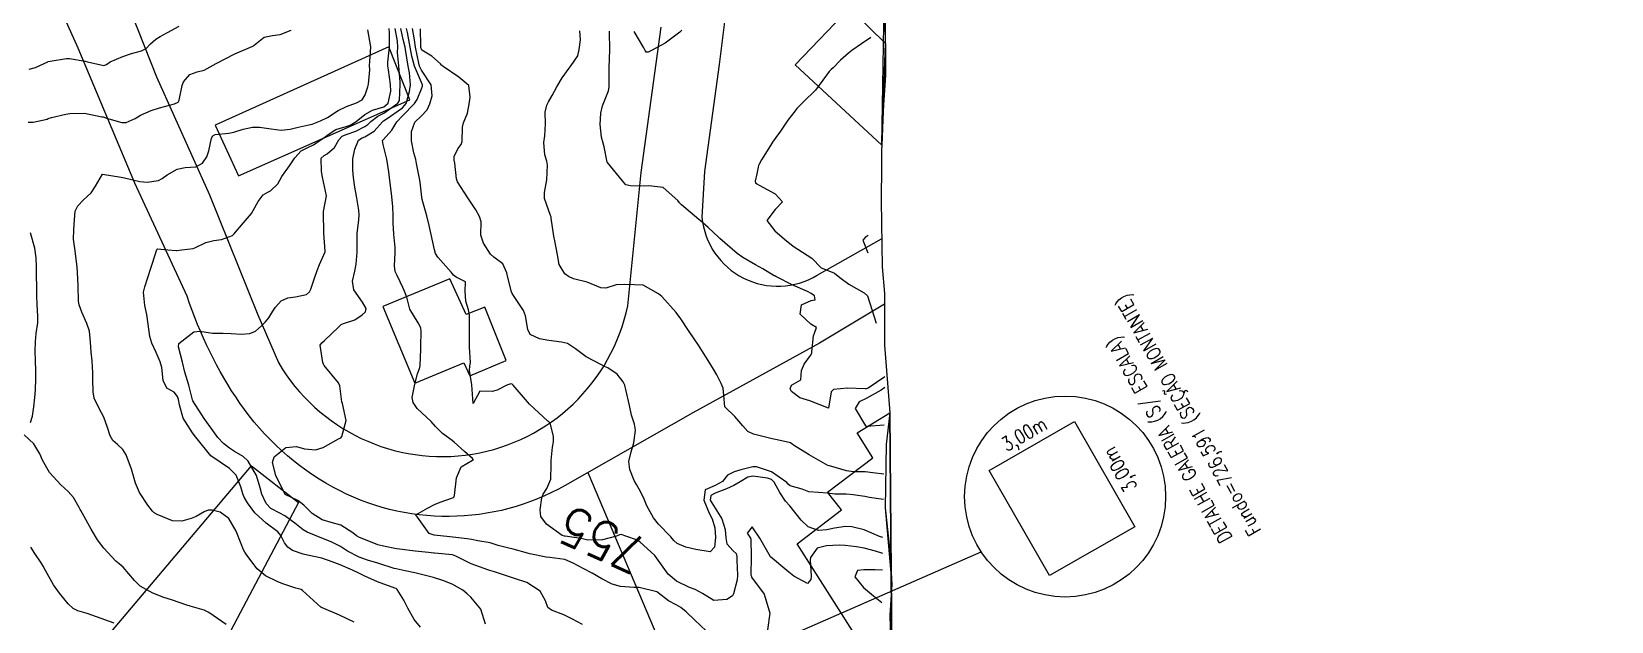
# Model space of a CAD drawing. Header units: metres. Extents: x 318500 to 325275, y 7408834 to 7428799.
# Drawn here: x 324030 to 324199, y 7420585.3 to 7420648.4 of the extents above; entities that cross this region are included whole.
import ezdxf
from ezdxf.enums import TextEntityAlignment as Align

# ---------------------------------------------------------------- set-up
doc = ezdxf.new("R2010")
doc.units = ezdxf.units.M
doc.header["$MEASUREMENT"] = 0
doc.linetypes.add('CONTINUO', pattern=[0])
for name, color, linetype in [('Area', 45, 'Continuous'), ('Cotas', 45, 'Continuous'), ('Curvas de Nivel 1m', 11, 'Continuous'), ('Curvas de Nivel 5m', 15, 'Continuous'), ('DETALHES', 45, 'Continuous'), ('Edificações', 30, 'Continuous'), ('TEXTO', 45, 'Continuous'), ('Vias Primárias', 230, 'Continuous'), ('Vias Secundárias', 230, 'Continuous')]:
    doc.layers.add(name, color=color, linetype=linetype)
doc.styles.add('ROMANS', font='romans', dxfattribs={"height": 0.2})
doc.styles.add('Style-STANDARD', font='STANDARD.shx')

msp = doc.modelspace()

# ---------------------------------------------------------------- linework, layer by layer
at = {"layer": 'Area'}
msp.add_lwpolyline([(324121.3, 7420649.77), (324121.34, 7420643.74), (324120.95, 7420637.87), (324120.85, 7420630.28), (324120.96, 7420623.22), (324121.24, 7420620.39), (324121.21, 7420614.86), (324121.8, 7420607.6), (324121.39, 7420604.21), (324121.3, 7420597.43), (324121.38, 7420596.81), (324121.83, 7420592.46), (324122, 7420589.23), (324121.8, 7420585.95), (324122.11, 7420574.9)], dxfattribs=at)
at = {"layer": 'Curvas de Nivel 1m', "flags": 128}
for points, elevation in [([(324029.7, 7420644.36), (324030.4, 7420644.55), (324031.71, 7420645.16), (324031.76, 7420645.18), (324031.97, 7420645.23), (324033.71, 7420645.51), (324034.02, 7420645.5), (324035.71, 7420645.22), (324035.94, 7420645.17), (324037.7, 7420644.76), (324037.97, 7420644.88), (324038.38, 7420645.14), (324039.72, 7420645.72), (324040.65, 7420646.04), (324041.72, 7420646.34), (324042.23, 7420646.58), (324042.71, 7420647.08), (324043.25, 7420647.57), (324043.74, 7420647.87), (324044.5, 7420648.3), (324045.76, 7420648.99)], 748), ([(324029.62, 7420638.69), (324030.15, 7420638.72), (324031.63, 7420639.04), (324031.76, 7420639.09), (324032.11, 7420639.22), (324033.63, 7420639.55), (324034.07, 7420639.63), (324035.63, 7420639.65), (324037.5, 7420639.28), (324037.63, 7420639.26), (324037.72, 7420639.24), (324038, 7420639.14), (324039.62, 7420638.65), (324040.09, 7420638.65), (324041.04, 7420639.1), (324041.63, 7420639.45), (324042.76, 7420639.96), (324043.64, 7420640.24), (324045.25, 7420640.65), (324045.65, 7420640.83), (324045.77, 7420641.04), (324046.09, 7420642.61), (324046.23, 7420643.03), (324046.89, 7420643.82), (324047.7, 7420644.09), (324048.42, 7420644.28), (324049.71, 7420644.99), (324051.72, 7420646.03), (324053.65, 7420646.85), (324053.73, 7420646.87), (324053.77, 7420646.89), (324053.8, 7420646.93), (324054.87, 7420647.79), (324055.75, 7420647.96), (324056.57, 7420648.07), (324057.76, 7420648.56)], 749), ([(324071.59, 7420584.68), (324070.92, 7420585.51), (324070.24, 7420586.7), (324069.8, 7420587.56), (324069.1, 7420588.72), (324068.96, 7420588.8), (324068.84, 7420588.85), (324066.97, 7420589.51), (324065.63, 7420590.12), (324064.99, 7420590.45), (324064.29, 7420590.78), (324063, 7420591.33), (324062.14, 7420591.67), (324061.01, 7420592.06), (324059.48, 7420592.38), (324059.01, 7420592.48), (324057.89, 7420592.87), (324057.37, 7420593.22), (324057.03, 7420593.69), (324056.65, 7420594.5), (324056.3, 7420594.89), (324055.05, 7420595.81), (324053.84, 7420596.92), (324053.08, 7420597.98), (324052.73, 7420598.58), (324052.56, 7420598.94), (324052.34, 7420599.7), (324051.86, 7420600.95), (324051.13, 7420601.64), (324049.15, 7420602.99), (324047.56, 7420605.01), (324047.18, 7420605.48), (324046.19, 7420607.03), (324045.8, 7420608.46), (324045.69, 7420609.03), (324045.57, 7420609.37), (324045.24, 7420609.81), (324044.44, 7420610.25), (324044.06, 7420611.06), (324043.89, 7420612.45), (324043.71, 7420613.06), (324043.29, 7420614.07), (324042.84, 7420615.07), (324042.61, 7420615.78), (324042.43, 7420617.08), (324042.3, 7420618.13), (324042.1, 7420619.08), (324041.96, 7420620.5), (324042.07, 7420621.08), (324042.4, 7420622.08), (324042.73, 7420623.08), (324042.89, 7420623.61), (324043.37, 7420625.07), (324043.4, 7420625.12), (324043.44, 7420625.15), (324044.53, 7420625.05), (324045.44, 7420624.97), (324045.5, 7420624.98), (324046.05, 7420625.03), (324047.26, 7420625.19), (324047.44, 7420625.26), (324048.63, 7420625.82), (324049.46, 7420626.03), (324050.29, 7420626.14), (324051.46, 7420626.59), (324051.65, 7420626.77), (324051.8, 7420626.95), (324053.49, 7420628.93), (324054.22, 7420630.21), (324054.76, 7420630.92), (324055.23, 7420631.21), (324055.53, 7420631.35), (324056.33, 7420632.1), (324056.75, 7420632.89), (324057.56, 7420634.03), (324058.15, 7420634.87), (324058.83, 7420635.62), (324059.59, 7420636.02), (324060.14, 7420636.29), (324060.96, 7420636.84), (324061.34, 7420637.09), (324061.61, 7420637.3), (324062.53, 7420637.91), (324063.62, 7420638.24), (324064.04, 7420638.38), (324064.71, 7420638.78), (324065.64, 7420639.53), (324066.43, 7420639.98), (324067.65, 7420640.36), (324068.13, 7420640.74), (324068.4, 7420642.01), (324068.36, 7420642.74), (324068.16, 7420644.29), (324068.1, 7420644.74), (324068.1, 7420645.13), (324068.25, 7420646.74), (324068.27, 7420648.22), (324068.22, 7420648.74)], 751), ([(324078.52, 7420584.99), (324078.04, 7420586.6), (324076.95, 7420587.87), (324076.57, 7420588.23), (324076.1, 7420588.62), (324074.97, 7420589.26), (324073.96, 7420589.67), (324072.98, 7420589.98), (324071.27, 7420590.41), (324070.99, 7420590.48), (324069.94, 7420590.71), (324068.99, 7420590.9), (324068.75, 7420590.96), (324067, 7420591.54), (324065.92, 7420591.85), (324065.01, 7420592.17), (324063.78, 7420592.79), (324063.33, 7420593.1), (324063.03, 7420593.31), (324062.03, 7420593.81), (324061.03, 7420594.19), (324059.44, 7420594.85), (324059.04, 7420595.08), (324058.12, 7420595.8), (324057.07, 7420596.59), (324056.54, 7420596.89), (324055.57, 7420597.39), (324055.08, 7420597.9), (324054.59, 7420598.91), (324054.42, 7420599.6), (324054.02, 7420600.92), (324053.14, 7420602.45), (324052.61, 7420602.94), (324051.67, 7420603.47), (324051.16, 7420603.81), (324050.52, 7420604.32), (324049.91, 7420604.98), (324049.18, 7420605.97), (324048.45, 7420607), (324047.23, 7420608.89), (324047.19, 7420609.01), (324046.8, 7420610.57), (324046.64, 7420611.02), (324046.35, 7420611.94), (324046.1, 7420613.03), (324045.68, 7420614.66), (324045.72, 7420615.03), (324047.32, 7420616.27), (324047.97, 7420616.36), (324049.32, 7420616.13), (324050.48, 7420616.13), (324051.32, 7420616.1), (324052.42, 7420616.04), (324053.32, 7420616.1), (324053.92, 7420616.33), (324054.56, 7420616.92), (324054.96, 7420617.29), (324055.34, 7420617.78), (324055.78, 7420618.48), (324056.06, 7420618.9), (324056.68, 7420619.58), (324057.38, 7420619.9), (324058.22, 7420620.02), (324059.38, 7420620.27), (324059.69, 7420620.54), (324059.83, 7420620.85), (324060.24, 7420622.01), (324060.54, 7420622.84), (324060.78, 7420623.47), (324061.38, 7420624.83), (324061.38, 7420624.89), (324061.24, 7420626.83), (324061.24, 7420627.07), (324061.19, 7420628.83), (324061.2, 7420629.13), (324061.52, 7420630.83), (324061.09, 7420632.83), (324060.98, 7420633.41), (324060.96, 7420634.84), (324061.26, 7420635.15), (324061.58, 7420635.32), (324062.39, 7420636.01), (324062.83, 7420636.81), (324063.2, 7420637.21), (324063.61, 7420637.37), (324064.66, 7420637.74), (324065.62, 7420638.23), (324065.94, 7420638.45), (324066.26, 7420638.76), (324067.03, 7420639.36), (324067.64, 7420639.68), (324069.16, 7420640.73), (324069.35, 7420641.03), (324069.41, 7420642.72), (324069.41, 7420643), (324069.26, 7420644.73), (324069.13, 7420646.14), (324069.15, 7420646.73), (324069.11, 7420647.36), (324068.87, 7420648.73)], 752), ([(324088.92, 7420584.96), (324087.84, 7420585.55), (324086.93, 7420586.01), (324085.6, 7420586.5), (324085.21, 7420586.77), (324084.95, 7420587.51), (324084.39, 7420588.52), (324082.97, 7420589.46), (324081.64, 7420589.89), (324080.98, 7420590.08), (324079.48, 7420590.58), (324078.99, 7420590.74), (324078.79, 7420590.8), (324077, 7420591.45), (324075.36, 7420592.29), (324075.02, 7420592.41), (324073.08, 7420592.61), (324073.02, 7420592.61), (324072.42, 7420592.68), (324071.02, 7420592.82), (324069.32, 7420593.01), (324069.02, 7420593.05), (324067.61, 7420593.33), (324067.03, 7420593.49), (324065.86, 7420593.94), (324065.04, 7420594.28), (324064.73, 7420594.46), (324064.34, 7420594.78), (324063.05, 7420595.59), (324062.01, 7420595.86), (324061.06, 7420596.15), (324060, 7420596.84), (324059.08, 7420597.72), (324058.44, 7420598.22), (324057.09, 7420598.88), (324056.1, 7420600.9), (324055.76, 7420602.28), (324055.93, 7420602.9), (324057.16, 7420603.91), (324058.31, 7420604.02), (324059.16, 7420603.74), (324060.35, 7420603.64), (324061.16, 7420603.91), (324062.8, 7420604.81), (324063.05, 7420604.93), (324063.17, 7420605.08), (324063.61, 7420606.79), (324063.23, 7420608.61), (324063.18, 7420608.8), (324062.94, 7420610.5), (324062.8, 7420610.81), (324061.28, 7420612.67), (324061.19, 7420612.83), (324061.13, 7420612.98), (324060.86, 7420614.83), (324061.03, 7420615.11), (324061.32, 7420615.34), (324062.83, 7420616.81), (324063.09, 7420617.04), (324063.34, 7420617.15), (324064.56, 7420617.57), (324065.35, 7420618.08), (324065.71, 7420618.41), (324065.78, 7420618.77), (324065.37, 7420619.44), (324064.44, 7420620.78), (324064.29, 7420621.68), (324064.54, 7420622.78), (324064.7, 7420623.51), (324064.81, 7420624.78), (324064.81, 7420625.42), (324064.82, 7420626.78), (324064.97, 7420628.26), (324065.01, 7420628.78), (324064.98, 7420629.3), (324064.75, 7420630.78), (324064.57, 7420631.75), (324064.41, 7420632.79), (324064.33, 7420633.56), (324064.35, 7420634.79), (324064.55, 7420635.83), (324064.93, 7420636.78), (324065.34, 7420637.04), (324065.61, 7420637.15), (324066.63, 7420637.75), (324067.5, 7420638.75), (324067.57, 7420638.81), (324067.63, 7420638.84), (324067.9, 7420639.01), (324069.64, 7420640.22), (324070.04, 7420640.71), (324070.4, 7420641.98), (324070.52, 7420642.71), (324070.42, 7420643.99), (324070.26, 7420644.71), (324069.97, 7420646.48), (324069.93, 7420646.72), (324069.74, 7420647.55), (324069.48, 7420648.72)], 753), ([(324102.15, 7420584.28), (324100.93, 7420585.43), (324100, 7420586.3), (324099.42, 7420586.79), (324098.95, 7420587.08), (324098.13, 7420587.51), (324097, 7420588.35), (324096.96, 7420588.39), (324096.86, 7420588.45), (324094.97, 7420588.93), (324094.41, 7420588.93), (324092.97, 7420589.01), (324092.1, 7420589.28), (324090.98, 7420589.86), (324089.96, 7420590.44), (324089, 7420590.96), (324087.93, 7420591.54), (324087.01, 7420591.9), (324085.4, 7420592.12), (324085.02, 7420592.18), (324083.28, 7420592.53), (324083.02, 7420592.59), (324081.49, 7420593.02), (324081.03, 7420593.13), (324079.88, 7420593.43), (324079.03, 7420593.69), (324077.72, 7420593.91), (324077.03, 7420594.04), (324076.56, 7420594.14), (324075.04, 7420594.3), (324074.72, 7420594.33), (324073.04, 7420594.52), (324072.5, 7420594.68), (324071.07, 7420596.69), (324072.34, 7420597.42), (324073.09, 7420597.81), (324073.7, 7420598.05), (324075.1, 7420598.56), (324075.15, 7420598.59), (324075.19, 7420598.64), (324075.22, 7420598.76), (324075.42, 7420600.64), (324075.94, 7420601.82), (324077.15, 7420602.53), (324077.2, 7420602.56), (324077.2, 7420602.61), (324077.15, 7420602.71), (324076.3, 7420603.48), (324075.18, 7420604.47), (324074.95, 7420604.64), (324073.93, 7420605.4), (324073.19, 7420606.15), (324072.71, 7420606.67), (324071.22, 7420608.07), (324070.78, 7420608.7), (324070.7, 7420609.24), (324070.98, 7420610.69), (324071.27, 7420611.77), (324071.5, 7420612.47), (324071.54, 7420612.69), (324071.62, 7420614.38), (324071.63, 7420614.69), (324071.66, 7420616.35), (324071.61, 7420616.69), (324071.34, 7420617.24), (324070.45, 7420618.7), (324070.1, 7420619.99), (324069.82, 7420620.71), (324069.68, 7420621), (324069.4, 7420621.62), (324069.04, 7420622.36), (324068.87, 7420622.73), (324068.8, 7420623.35), (324068.88, 7420624.73), (324068.87, 7420625.31), (324068.73, 7420626.73), (324068.66, 7420627.91), (324068.65, 7420628.73), (324068.61, 7420629.63), (324068.51, 7420630.74), (324068.36, 7420631.92), (324068.27, 7420632.74), (324068.2, 7420633.38), (324067.97, 7420634.74), (324067.59, 7420636.32), (324067.53, 7420636.75), (324067.56, 7420636.79), (324067.6, 7420636.82), (324068.52, 7420637.84), (324069.03, 7420638.73), (324069.64, 7420639.39), (324070.95, 7420640.7), (324071.21, 7420641.14), (324071.67, 7420642.27), (324071.81, 7420642.56), (324071.8, 7420642.7), (324071.68, 7420642.95), (324070.93, 7420644.71), (324070.67, 7420645.76), (324070.49, 7420646.71), (324070.19, 7420648.28), (324070.09, 7420648.72)], 754), ([(324121.1, 7420598.35), (324119.62, 7420598.56), (324119.11, 7420598.65), (324117.88, 7420598.85), (324117.11, 7420598.89), (324115.91, 7420598.9), (324115.11, 7420599.01), (324114.15, 7420599.08), (324113.11, 7420599.15), (324112.43, 7420599.45), (324111.12, 7420599.81), (324110.93, 7420599.97), (324110.76, 7420600.17), (324109.14, 7420601.31), (324107.52, 7420601.83), (324107.14, 7420601.84), (324105.85, 7420601.52), (324105.14, 7420601.29), (324104.43, 7420600.95), (324103.89, 7420600.26), (324103.12, 7420599.83), (324102.02, 7420599.37), (324101.88, 7420598.28), (324102.48, 7420596.87), (324102.77, 7420596.27), (324103.06, 7420595.29), (324103.15, 7420594.27), (324103.03, 7420593.24), (324102.56, 7420592.74), (324101.03, 7420592.98), (324099.96, 7420593.24), (324099.03, 7420593.62), (324098.67, 7420593.96), (324098.37, 7420594.33), (324097.06, 7420595.69), (324096.51, 7420596.36), (324095.81, 7420597.64), (324095.51, 7420598.37), (324095.11, 7420599.2), (324094.68, 7420599.94), (324094.44, 7420600.38), (324093.99, 7420601.53), (324093.87, 7420602.39), (324094.12, 7420603.43), (324094.42, 7420604.38), (324094.58, 7420605.77), (324094.47, 7420606.38), (324094.17, 7420607.34), (324093.94, 7420608.39), (324093.55, 7420610.1), (324093.49, 7420610.4), (324093.44, 7420610.57), (324093.27, 7420610.93), (324092.62, 7420611.76), (324091.63, 7420612.42), (324091.28, 7420612.58), (324091.02, 7420612.7), (324089.3, 7420613.58), (324088.18, 7420614.47), (324087.32, 7420615.01), (324086.65, 7420615.16), (324085.32, 7420615.35), (324084.32, 7420615.52), (324083.33, 7420615.99), (324083.07, 7420616.53), (324082.8, 7420617.99), (324082.59, 7420618.54), (324081.39, 7420620.37), (324081.3, 7420620.56), (324080.92, 7420622.08), (324080.81, 7420622.57), (324080.38, 7420623.53), (324079.44, 7420624.27), (324079.06, 7420624.59), (324078.31, 7420625.75), (324078.04, 7420626.6), (324078.06, 7420628.03), (324077.9, 7420628.61), (324077.5, 7420629.31), (324076.63, 7420630.62), (324075.55, 7420632.33), (324075.44, 7420632.64), (324075.24, 7420634.32), (324075.19, 7420634.65), (324075.19, 7420635.04), (324075.59, 7420635.84), (324075.92, 7420636.31), (324076.03, 7420636.64), (324076.08, 7420638.17), (324076.18, 7420638.63), (324076.6, 7420639.67), (324076.8, 7420640.63), (324076.9, 7420641.39), (324076.76, 7420642.63), (324075.69, 7420643.52), (324073.99, 7420644.67), (324073.84, 7420644.79), (324073.71, 7420644.93), (324072.81, 7420645.77), (324071.73, 7420646.42), (324071.62, 7420646.7), (324071.6, 7420646.83), (324071.57, 7420648.7)], 756), ([(324121.14, 7420601.03), (324119.98, 7420601.2), (324119.14, 7420601.28), (324117.91, 7420601.3), (324117.14, 7420601.4), (324115.33, 7420601.93), (324115.15, 7420601.99), (324114.9, 7420602.11), (324113.16, 7420603.12), (324111.47, 7420604.16), (324111.31, 7420604.29), (324111.18, 7420604.39), (324109.73, 7420604.73), (324109.19, 7420604.83), (324108.34, 7420605.05), (324107.19, 7420605.33), (324106.59, 7420605.61), (324106.06, 7420606.23), (324105.21, 7420607.2), (324104.14, 7420608.26), (324104.03, 7420609.47), (324103.95, 7420610.26), (324103.75, 7420610.75), (324103.27, 7420611.67), (324102.93, 7420612.27), (324102.36, 7420613.21), (324101.69, 7420614.29), (324101.32, 7420614.84), (324100.34, 7420616.31), (324099.35, 7420617.78), (324099.12, 7420618.09), (324098.92, 7420618.33), (324097.39, 7420620.06), (324097.06, 7420620.35), (324095.4, 7420621.26), (324094.49, 7420621.3), (324093.4, 7420621.32), (324092.52, 7420621.3), (324091.4, 7420620.93), (324090.86, 7420620.97), (324089.41, 7420621.59), (324087.94, 7420621.95), (324087.42, 7420622.18), (324087.02, 7420622.49), (324086.41, 7420623.48), (324086.22, 7420624.5), (324085.96, 7420626.01), (324085.86, 7420626.5), (324085.56, 7420628.45), (324085.56, 7420628.51), (324085.56, 7420628.57), (324085.5, 7420628.71), (324084.86, 7420630.52), (324084.86, 7420631.19), (324085.08, 7420632.52), (324085.15, 7420634.1), (324085.08, 7420634.52), (324084.89, 7420635.21), (324084.78, 7420636.52), (324084.89, 7420637.24), (324084.97, 7420638.52), (324084.91, 7420639.79), (324085.08, 7420640.52), (324085.28, 7420640.89), (324085.67, 7420641.55), (324086.18, 7420642.5), (324086.74, 7420643.45), (324087.47, 7420644.48), (324087.71, 7420644.75), (324088.41, 7420645.79), (324088.56, 7420646.47), (324088.7, 7420647.52), (324088.62, 7420648.47)], 757), ([(324121.27, 7420611.46), (324119.47, 7420610.26), (324119.26, 7420610.17), (324119.15, 7420610.17), (324117.26, 7420610.24), (324115.76, 7420610.1), (324115.51, 7420609.86), (324115.23, 7420608.11), (324113.24, 7420608.89), (324112.18, 7420609.22), (324111.26, 7420609.88), (324111.14, 7420610.16), (324111.26, 7420610.55), (324112.28, 7420611.14), (324112.36, 7420612.15), (324112.63, 7420612.81), (324113.3, 7420613.73), (324113.44, 7420614), (324113.46, 7420614.14), (324113.64, 7420615.83), (324113.74, 7420616.13), (324113.96, 7420616.75), (324113.35, 7420617.11), (324112.2, 7420618.15), (324112.36, 7420619.17), (324113.38, 7420619.61), (324113.82, 7420619.7), (324113.73, 7420620.13), (324113.39, 7420620.39), (324112.97, 7420620.57), (324111.41, 7420621.25), (324109.6, 7420622.19), (324109.48, 7420622.25), (324109.42, 7420622.28), (324108.22, 7420623), (324107.43, 7420623.44), (324106.05, 7420624.23), (324105.45, 7420624.67), (324103.61, 7420626.27), (324103.47, 7420626.39), (324102.34, 7420627.43), (324101.5, 7420628.19), (324101.37, 7420628.3), (324099.52, 7420629.86), (324099.29, 7420630.09), (324099.1, 7420630.33), (324097.54, 7420631.7), (324096.01, 7420631.9), (324095.54, 7420631.86), (324094.06, 7420631.88), (324093.54, 7420632.01), (324093.19, 7420632.41), (324091.58, 7420634.38), (324091.56, 7420634.43), (324091.22, 7420636.06), (324091.11, 7420636.44), (324090.95, 7420637.1), (324090.82, 7420638.44), (324090.87, 7420639.66), (324091.06, 7420640.44), (324091.68, 7420642.06), (324091.75, 7420642.43), (324091.78, 7420644.36), (324091.78, 7420644.43), (324091.78, 7420644.5), (324091.85, 7420646.43), (324091.81, 7420648.37), (324091.81, 7420648.43)], 758), ([(324099.53, 7420648.56), (324099.32, 7420648.33), (324097.75, 7420647.15), (324096.28, 7420646.37), (324095.93, 7420646.19), (324095.74, 7420646.18), (324095.62, 7420646.38), (324095.47, 7420646.65), (324094.44, 7420648.39)], 759), ([(324119.76, 7420647.75), (324118.75, 7420647.07), (324117.74, 7420646.38), (324117.36, 7420646.09), (324116.51, 7420645.32), (324115.72, 7420644.53), (324115.51, 7420644.32), (324115.32, 7420644.12), (324114.61, 7420643.21), (324113.84, 7420642.14), (324113.68, 7420641.96), (324112.75, 7420641.07), (324111.86, 7420640.16), (324111.77, 7420640.05), (324111.66, 7420639.91), (324110.88, 7420638.93), (324110.37, 7420638.18), (324110.08, 7420637.73), (324109.61, 7420637.05), (324109.25, 7420636.55), (324109.01, 7420636.2), (324108.06, 7420634.69), (324107.8, 7420634.22), (324107.74, 7420634.05), (324107.56, 7420633.19), (324107.39, 7420632.38), (324107.43, 7420632.22), (324107.55, 7420632.11), (324107.8, 7420631.96), (324109.53, 7420631.02), (324110.3, 7420630.18), (324109.51, 7420629.35), (324108.64, 7420628.2), (324109.48, 7420627.07), (324110.51, 7420626.17), (324111.46, 7420625.44), (324113.44, 7420624.14), (324114.43, 7420623.12), (324115.43, 7420622.73), (324115.86, 7420622.54), (324116.45, 7420622.09), (324117.41, 7420621.36), (324119.03, 7420620.43), (324119.39, 7420620.14), (324120.32, 7420617.2)], 758), ([(324029.87, 7420606.56), (324030.07, 7420607.24), (324030.21, 7420608.25), (324030.32, 7420609.24), (324030.4, 7420610.08), (324030.42, 7420611.24), (324030.42, 7420612.08), (324030.39, 7420613.24), (324030.35, 7420614.18), (324030.38, 7420615.24), (324030.47, 7420616.09), (324030.63, 7420617.24), (324030.65, 7420617.93), (324030.56, 7420619.24), (324030.53, 7420620.08), (324030.54, 7420621.24), (324030.51, 7420622.13), (324030.49, 7420623.24), (324030.47, 7420624.19), (324030.32, 7420625.24), (324029.85, 7420626.86)], 749), ([(324119.48, 7420626.58), (324119.15, 7420626.38), (324118.91, 7420626.07), (324119.45, 7420624.73)], 757), ([(324121.26, 7420610.32), (324120.85, 7420610.04), (324119.25, 7420609.13), (324118.51, 7420608.8), (324118.08, 7420608.07), (324119.2, 7420606.22), (324119.31, 7420606.17), (324121.2, 7420606.31)], 757), ([(324050.78, 7420584.96), (324048.92, 7420586.26), (324048.43, 7420586.5), (324046.93, 7420586.94), (324046.87, 7420586.96), (324046.7, 7420587.01), (324044.94, 7420587.59), (324044.13, 7420587.86), (324042.95, 7420588.32), (324041.59, 7420589.08), (324040.97, 7420589.68), (324039.78, 7420591.11), (324039.33, 7420591.45), (324039, 7420591.73), (324037.69, 7420593.13), (324037.02, 7420594.03), (324036.34, 7420595.15), (324035.41, 7420596.82), (324035.23, 7420597.17), (324035.18, 7420597.27), (324035.07, 7420597.47), (324034.44, 7420598.54), (324033.88, 7420599.19), (324033.1, 7420599.89), (324031.89, 7420601.21), (324031.14, 7420602.53), (324030.86, 7420603.22), (324030.21, 7420604.29), (324029.17, 7420605.25)], 749), ([(324121.03, 7420592.56), (324120.25, 7420592.82), (324119.03, 7420593.12), (324118.24, 7420593.27), (324117.03, 7420593.43), (324116.38, 7420593.44), (324115.03, 7420593.39), (324114.01, 7420593.14), (324113.29, 7420592.13), (324113.27, 7420591.88), (324113.38, 7420590.13), (324113.33, 7420589.78), (324112.98, 7420589.35), (324111.53, 7420590.15), (324111, 7420590.56), (324109.02, 7420592.19), (324107.88, 7420594.2), (324107.06, 7420595.4), (324106.54, 7420594.73), (324106.9, 7420594.21), (324106.93, 7420594.1), (324106.96, 7420592.21), (324106.93, 7420590.27), (324106.94, 7420590.21), (324106.99, 7420590.02), (324108.34, 7420588.2), (324108.94, 7420586.19), (324108.72, 7420584.39)], 754), ([(324038.81, 7420585.12), (324036.92, 7420585.8), (324035.9, 7420586.13), (324034.92, 7420586.44), (324034.43, 7420586.68), (324033.88, 7420587.19), (324032.95, 7420588.3), (324032.31, 7420589.21), (324031.45, 7420590.75), (324031.22, 7420591.22), (324030.99, 7420591.57), (324030.32, 7420592.55), (324029.89, 7420593.24)], 748), ([(324121, 7420590.77), (324120.22, 7420590.82), (324119, 7420590.8), (324118.32, 7420590.74), (324118.06, 7420590.06), (324118.97, 7420588.91), (324120.03, 7420588.04), (324120.95, 7420587.3)], 753)]:
    msp.add_lwpolyline(points, dxfattribs=dict(at, elevation=elevation))
at = {"layer": 'Curvas de Nivel 5m', "flags": 128}
for points, elevation in [([(324064.48, 7420585.21), (324062.93, 7420585.96), (324060.99, 7420586.78), (324060.94, 7420586.8), (324060.9, 7420586.83), (324058.96, 7420588.6), (324058.8, 7420588.7), (324058.24, 7420588.86), (324056.97, 7420589.29), (324056.33, 7420589.53), (324054.98, 7420590.17), (324054.09, 7420590.92), (324053, 7420592.39), (324052.78, 7420592.71), (324052.65, 7420592.94), (324052.38, 7420593.58), (324051.86, 7420594.95), (324051.06, 7420596.32), (324050.16, 7420596.97), (324049.28, 7420597.2), (324049.07, 7420597.21), (324048.88, 7420597.19), (324048.44, 7420597), (324047.57, 7420596.5), (324047.06, 7420596.32), (324046.05, 7420596.03), (324045.06, 7420596.07), (324043.4, 7420596.73), (324043.07, 7420596.91), (324042.91, 7420597.07), (324042.42, 7420597.74), (324041.53, 7420599.09), (324041.1, 7420600.09), (324040.81, 7420601.09), (324040.65, 7420601.57), (324040.08, 7420603.11), (324039.74, 7420603.7), (324039.16, 7420604.22), (324038.67, 7420604.63), (324038.37, 7420605.13), (324038.08, 7420606.03), (324037.7, 7420607.14), (324037.21, 7420608.06), (324036.65, 7420609.16), (324036.55, 7420609.85), (324036.54, 7420611.16), (324036.51, 7420611.9), (324036.44, 7420613.16), (324036.34, 7420614.11), (324036.27, 7420615.16), (324036.15, 7420616.33), (324035.89, 7420617.16), (324035.35, 7420618.39), (324035.05, 7420619.17), (324034.98, 7420619.56), (324034.94, 7420621.18), (324034.89, 7420622.66), (324034.85, 7420623.18), (324034.79, 7420623.81), (324034.58, 7420625.18), (324034.47, 7420626.17), (324034.5, 7420627.18), (324034.55, 7420628.25), (324034.64, 7420629.18), (324034.92, 7420629.75), (324035.51, 7420630.39), (324035.93, 7420630.75), (324036.33, 7420631.16), (324036.81, 7420631.87), (324037.55, 7420633.15), (324039.55, 7420632.82), (324039.91, 7420632.74), (324041.54, 7420632.36), (324042.32, 7420632.3), (324043.54, 7420632.48), (324043.95, 7420632.66), (324044.47, 7420633.06), (324045.56, 7420633.69), (324046.39, 7420633.86), (324047.56, 7420633.94), (324048.25, 7420634.32), (324048.71, 7420635), (324048.92, 7420635.65), (324049.22, 7420636.99), (324049.36, 7420637.24), (324049.61, 7420637.37), (324051.06, 7420637.52), (324051.61, 7420637.64), (324052.6, 7420637.96), (324053.62, 7420638.18), (324054.37, 7420638.17), (324055.62, 7420637.99), (324056.67, 7420637.84), (324057.62, 7420637.94), (324058.34, 7420638.15), (324059.62, 7420638.4), (324059.98, 7420638.49), (324060.89, 7420638.84), (324061.63, 7420639.21), (324062.78, 7420639.95), (324063.65, 7420640.39), (324064.73, 7420640.78), (324065.33, 7420641.1), (324065.66, 7420641.63), (324065.95, 7420642.5), (324066, 7420642.77), (324066.16, 7420644.31), (324066.14, 7420644.77), (324066.15, 7420645.2), (324066.26, 7420646.77), (324065.95, 7420648.58)], 750), ([(324121.04, 7420594.26), (324120.7, 7420594.38), (324119.06, 7420595.09), (324117.72, 7420595.41), (324117.06, 7420595.43), (324115.89, 7420595.27), (324115.05, 7420595.08), (324114.16, 7420595.02), (324113.06, 7420595.42), (324112.31, 7420596.14), (324111.09, 7420597.64), (324110.64, 7420598.17), (324110.02, 7420599.09), (324109.43, 7420600.19), (324109.12, 7420600.47), (324108.71, 7420600.61), (324107.13, 7420600.84), (324106.6, 7420600.74), (324105.77, 7420600.23), (324105.12, 7420599.82), (324104.33, 7420599.47), (324103.11, 7420599), (324102.63, 7420598.75), (324102.58, 7420598.28), (324103.09, 7420597.4), (324103.83, 7420596.26), (324104.18, 7420595.12), (324104.25, 7420594.25), (324104.37, 7420593.58), (324105.03, 7420592.85), (324105.35, 7420592.56), (324105.43, 7420592.23), (324105.43, 7420591.82), (324105.49, 7420590.23), (324105.47, 7420589.74), (324105.06, 7420588.24), (324104.96, 7420588.04), (324104.35, 7420587.64), (324102.95, 7420587.52), (324101.76, 7420588.28), (324100.97, 7420588.69), (324100.35, 7420588.91), (324098.98, 7420589.59), (324098.09, 7420590.33), (324097.01, 7420591.86), (324096.64, 7420592.35), (324095.03, 7420593.82), (324094.69, 7420594.03), (324093.64, 7420594.39), (324093.04, 7420594.59), (324092.87, 7420594.57), (324092.54, 7420594.41), (324091.04, 7420594.01), (324089.49, 7420593.99), (324089.04, 7420594.09), (324088.74, 7420594.15), (324087.04, 7420594.41), (324086.98, 7420594.42), (324086.72, 7420594.48), (324085.06, 7420595.7), (324084.44, 7420596.52), (324084.38, 7420597.22), (324084.56, 7420598.52), (324084.71, 7420598.91), (324085.11, 7420599.51), (324085.51, 7420600.5), (324085.56, 7420602.09), (324085.55, 7420602.5), (324085.72, 7420603.95), (324085.8, 7420604.5), (324085.8, 7420605.11), (324085.44, 7420606.51), (324085.32, 7420606.63), (324085.2, 7420606.72), (324083.23, 7420608.53), (324081.5, 7420610.56), (324081.37, 7420610.67), (324081.26, 7420610.7), (324080.83, 7420610.57), (324079.79, 7420610.04), (324079.25, 7420609.9), (324077.92, 7420609.94), (324077.23, 7420608.61), (324077.07, 7420610.61), (324076.81, 7420612.15), (324076.87, 7420612.62), (324076.92, 7420612.99), (324076.84, 7420614.62), (324076.83, 7420615.1), (324076.82, 7420616.62), (324076.81, 7420618.07), (324076.73, 7420618.62), (324076.44, 7420619.56), (324076.36, 7420620.63), (324076.39, 7420621.62), (324075.4, 7420622.13), (324075.12, 7420622.35), (324074.87, 7420622.65), (324073.43, 7420624.26), (324073.19, 7420624.67), (324073.06, 7420625.06), (324072.71, 7420626.68), (324072.52, 7420627.64), (324072.27, 7420628.68), (324071.77, 7420630.44), (324071.71, 7420630.69), (324071.54, 7420632.29), (324071.48, 7420632.69), (324071.16, 7420634.29), (324071.07, 7420634.7), (324070.87, 7420635.41), (324070.6, 7420636.7), (324070.6, 7420637.72), (324070.98, 7420638.7), (324071.64, 7420639.33), (324072.31, 7420640.02), (324072.58, 7420640.68), (324072.83, 7420641.51), (324072.71, 7420642.68), (324071.7, 7420644.28), (324071.49, 7420644.7), (324071.41, 7420645.01), (324071.05, 7420646.71), (324070.93, 7420647.52), (324070.73, 7420648.71)], 755)]:
    msp.add_lwpolyline(points, dxfattribs=dict(at, elevation=elevation))
at = {"layer": 'DETALHES'}
msp.add_lwpolyline([(324138.86, 7420590.2), (324132.43, 7420601.45), (324141.56, 7420606.67), (324147.99, 7420595.42)], close=True, dxfattribs=at)
msp.add_circle((324140.55, 7420598.65), 10.75, dxfattribs=at)
at = {"layer": 'Edificações'}
for points in [[(324121.5, 7420670.53), (324117.87, 7420674.23), (324116.84, 7420674.04), (324113.03, 7420669.2), (324110.26, 7420663.73), (324108.52, 7420659.41), (324112.97, 7420659.09), (324115.03, 7420657.54), (324113.29, 7420655.16), (324117.61, 7420651.03), (324111.67, 7420644.83), (324120.93, 7420636.23)], [(324121.21, 7420654.82), (324117.89, 7420651.27), (324117.79, 7420650.58), (324121.32, 7420647.12)], [(324121.32, 7420647.12), (324121.34, 7420644.37), (324121.08, 7420639.84), (324120.93, 7420636.23)], [(324068.19, 7420646.75), (324049.62, 7420638.37), (324052.09, 7420632.96), (324070.45, 7420641.09), (324068.19, 7420646.75)], [(324074.71, 7420621.95), (324067.54, 7420618.97), (324070.96, 7420610.79), (324076.23, 7420612.95), (324076.86, 7420611.55), (324080.73, 7420613.2), (324078.45, 7420618.9), (324076.48, 7420618.14), (324074.71, 7420621.95)], [(324122.04, 7420577.61), (324111.89, 7420593.61), (324116.61, 7420597.22), (324115.14, 7420599.11), (324119.96, 7420602.79), (324118.29, 7420605.47), (324121.8, 7420607.6)], [(324121.8, 7420607.6), (324121.39, 7420604.21), (324121.3, 7420597.43), (324122, 7420589.23), (324121.8, 7420585.95), (324122.04, 7420577.61)], [(324053.5, 7420601.92), (324058.53, 7420598), (324046.36, 7420575), (324043.94, 7420577.21), (324039.32, 7420572.39), (324033.29, 7420578.01), (324053.5, 7420601.92)]]:
    msp.add_lwpolyline(points, close=True, dxfattribs=at)
at = {"layer": 'TEXTO', "linetype": 'CONTINUO'}
msp.add_polyline3d([(323872.8, 7420479.47, 0), (324131.58, 7420592.72, 0)], dxfattribs=at)
at = {"layer": 'Vias Primárias'}
for points in [[(323715.64, 7420145.55, 0), (323709.04, 7420132.94)], [(323831.09, 7420001.79, 0), (323833.84, 7420008.44, 0.220888)], [(324120.98, 7420682.76), (324116.74, 7420678.57), (324112.46, 7420673.67), (324108.79, 7420667.46), (324106.49, 7420661.57), (324104.68, 7420654.03), (324103.55, 7420644.88), (324101.98, 7420633.42), (324101.69, 7420628.53, 0.553173), (324114.03, 7420622.33), (324120.91, 7420626.23)], [(324121.23, 7420619.22), (324114.27, 7420615.05), (324100.73, 7420607.59), (324087.07, 7420599.84, -0.260307), (324062.19, 7420599.67, -0.116726), (324052.26, 7420608.64, -0.073476), (324046.63, 7420620.08), (324041.02, 7420632.18), (324034.95, 7420646.62), (324029.04, 7420659.83)], [(324038.72, 7420655.22), (324043.35, 7420643.57), (324048.99, 7420630.92), (324054.19, 7420618.08), (324056.38, 7420612.99, 0.686878), (324093.75, 7420619.06), (324095.2, 7420633.33), (324097.33, 7420648.87)]]:
    msp.add_lwpolyline(points, format="xyb", dxfattribs=at)
at = {"layer": 'Vias Secundárias'}
msp.add_lwpolyline([(324089.5, 7420601.22), (324096.58, 7420584.46), (324106.35, 7420562.93), (324106.79, 7420560.63), (324097.29, 7420549.13), (324075.43, 7420525.33)], dxfattribs=at)

# ---------------------------------------------------------------- texts
at = {"layer": 'Cotas', "style": 'Style-STANDARD'}
msp.add_text('755', height=4, rotation=155.6203, dxfattribs=at).set_placement((324091.01, 7420594.01, 755), align=Align.MIDDLE_CENTER)
at = {"layer": 'DETALHES', "style": 'ROMANS', "width": 0.8}
for s, rotation, p in [('Fundo=726,591 (SEÇÃO MONTANTE)', 119.4609, (324161.57, 7420595.01)), ('DETALHE GALERIA (S/ ESCALA)', 119.4609, (324158.47, 7420594.24)), ('3,00m', 29.8226, (324134.29, 7420603.42)), ('3,00m', 119.281, (324148.3, 7420599.65))]:
    msp.add_text(s, height=1.5, rotation=rotation, dxfattribs=at).set_placement(p)

doc.saveas('drawing.dxf')
